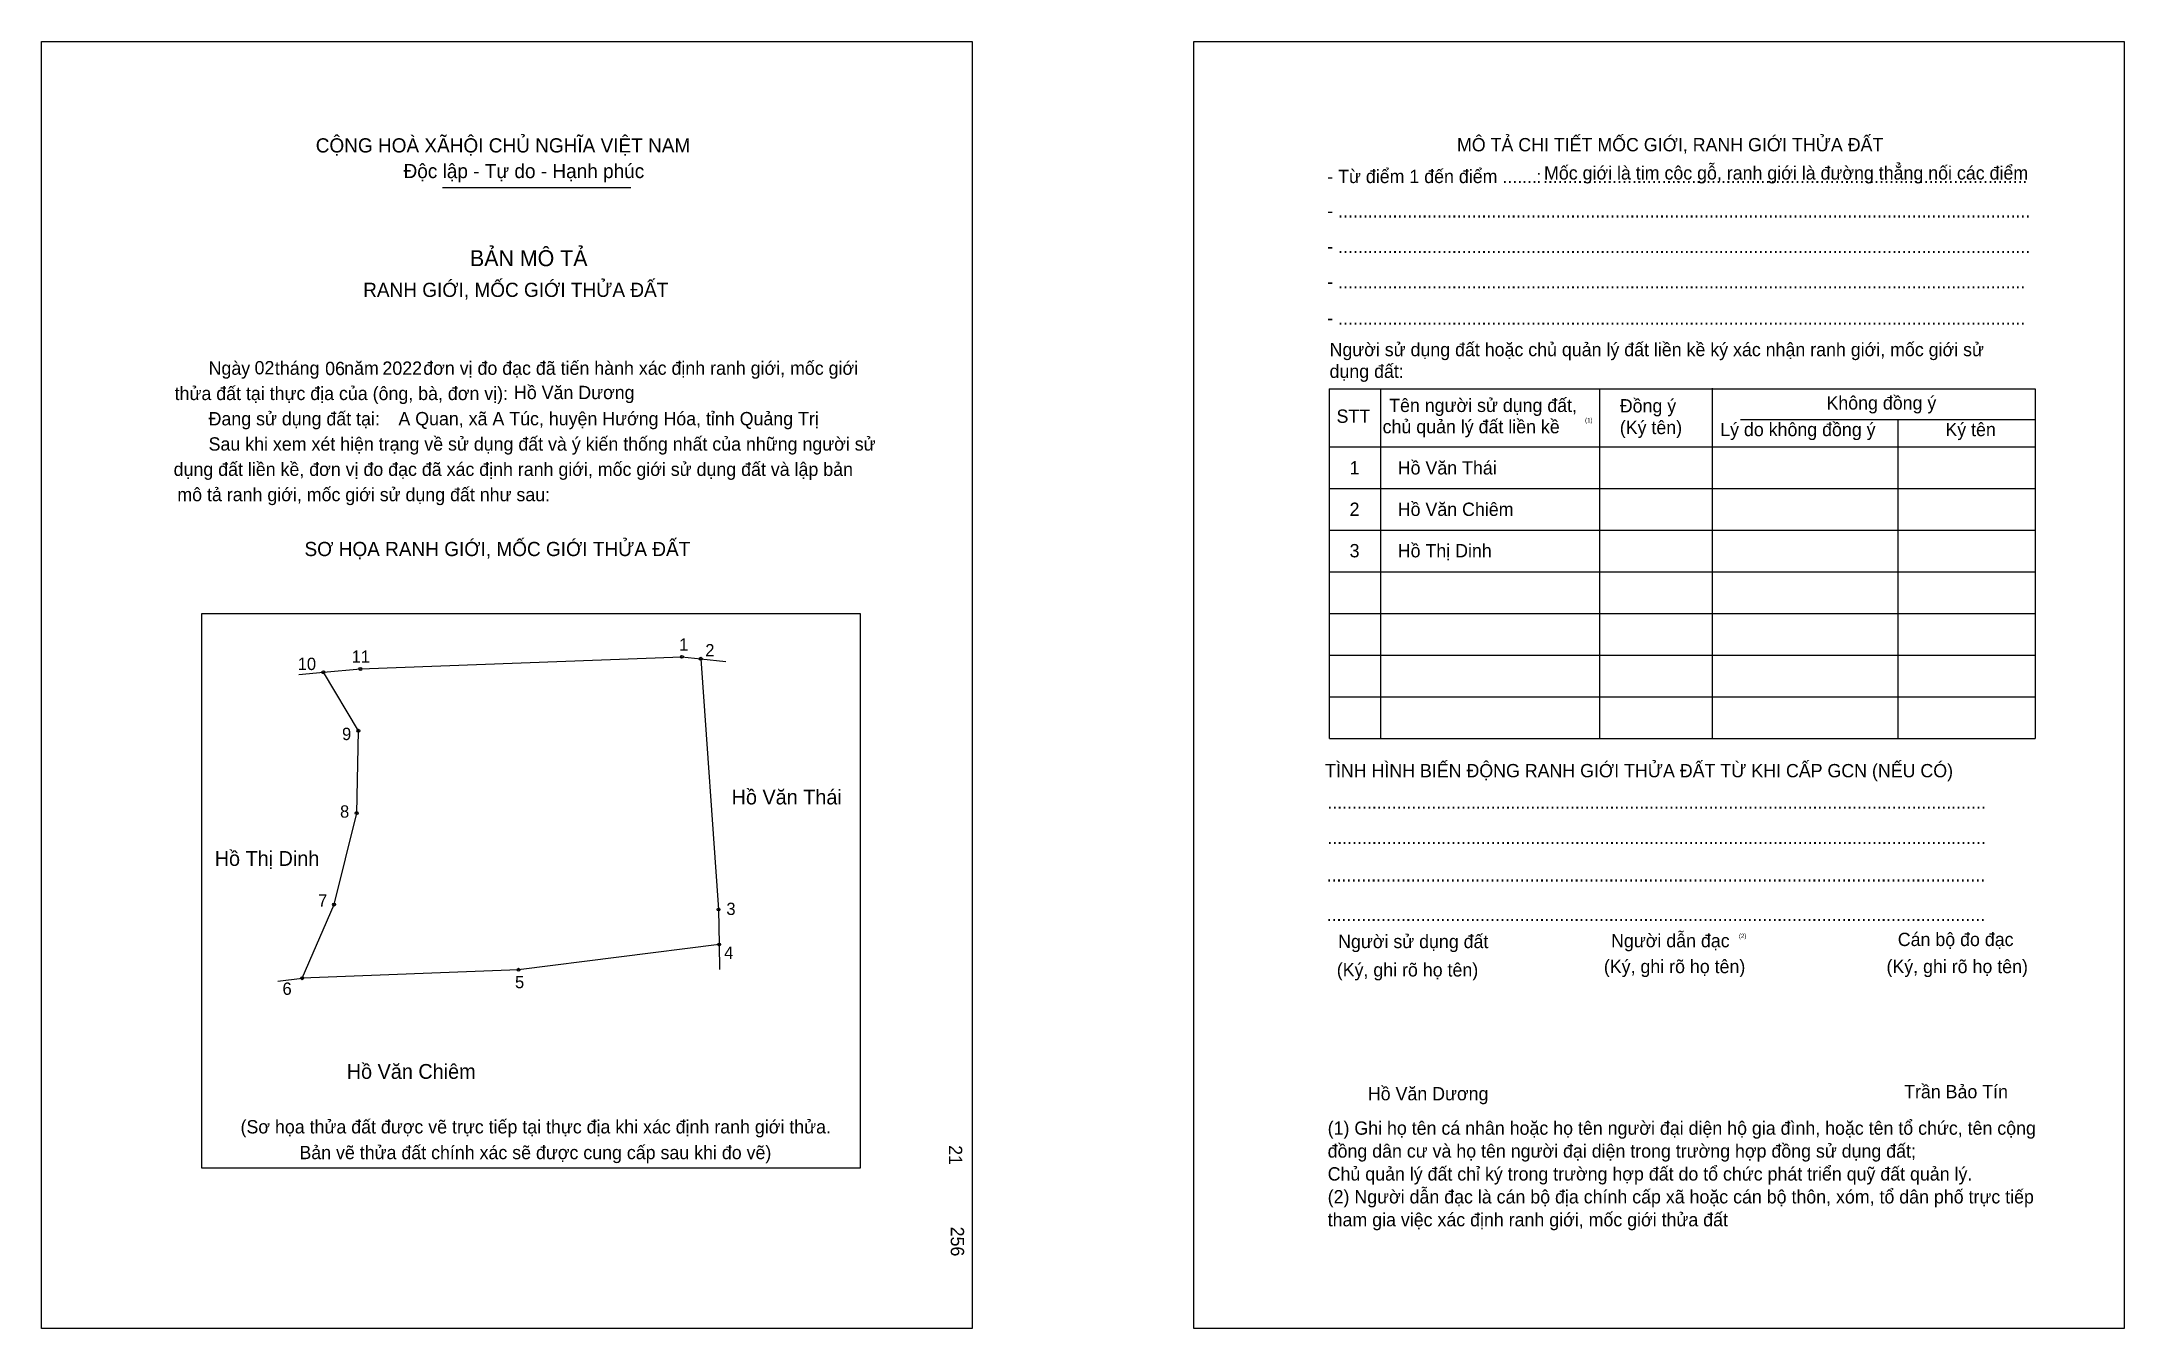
# Model space of a CAD drawing. Extents: x 547755 to 548321, y 1820841 to 1821190.
import ezdxf

# ---------------------------------------------------------------- set-up
doc = ezdxf.new("R2010")
doc.units = 0
for name, color, linetype in [('bmtKhungInTrang1', 7, 'Continuous'), ('bmtKhungInTrang2', 7, 'Continuous'), ('bmtNoiDung', 7, 'Continuous'), ('bmtTemplate', 7, 'Continuous'), ('CanhThua', 7, 'Continuous'), ('MocDinhThua', 7, 'Continuous'), ('RauThua', 7, 'Continuous'), ('SoHieuDinhThua', 7, 'Continuous'), ('TenChuLanCan', 7, 'Continuous')]:
    doc.layers.add(name, color=color, linetype=linetype)

msp = doc.modelspace()

# ---------------------------------------------------------------- linework, layer by layer
at = {"layer": 'bmtKhungInTrang1'}
msp.add_lwpolyline([(547755.13, 1821190.26), (548007.83, 1821190.26), (548007.83, 1820840.75), (547755.13, 1820840.75)], close=True, dxfattribs=at)
at = {"layer": 'bmtKhungInTrang2'}
msp.add_lwpolyline([(548068.09, 1821190.26), (548320.79, 1821190.26), (548320.79, 1820840.75), (548068.09, 1820840.75)], close=True, dxfattribs=at)
at = {"layer": 'bmtTemplate'}
for p, q in [((547864.03, 1821150.65), (547915.13, 1821150.65)), ((548118.79, 1821095.99), (548118.79, 1821000.97)), ((548178.23, 1821095.99), (548178.23, 1821000.97)), ((548208.81, 1821096.11), (548208.81, 1821000.97)), ((548296.6, 1821095.99), (548296.6, 1821000.97)), ((548216.57, 1821087.62), (548296.6, 1821087.62)), ((548104.93, 1821080.16), (548296.6, 1821080.16)), ((548104.93, 1821068.84), (548296.6, 1821068.84)), ((548104.93, 1821057.53), (548296.6, 1821057.53)), ((548104.93, 1821046.22), (548296.6, 1821046.22)), ((548104.93, 1821034.91), (548296.6, 1821034.91)), ((548104.93, 1821023.6), (548296.6, 1821023.6)), ((548104.93, 1821012.29), (548296.6, 1821012.29)), ((548104.93, 1821000.97), (548296.6, 1821000.97))]:
    msp.add_line(p, q, dxfattribs=at)
for points in [[(548104.8, 1821095.99), (548296.6, 1821095.99)], [(548104.8, 1821095.99), (548104.8, 1821000.97)], [(548259.29, 1821087.51), (548259.29, 1821000.97)]]:
    msp.add_lwpolyline(points, dxfattribs=at)
msp.add_lwpolyline([(547798.6, 1820884.28), (547798.6, 1821034.9), (547977.41, 1821034.9), (547977.41, 1820884.28)], close=True, dxfattribs=at)
at = {"layer": 'CanhThua'}
for p, q in [((547831.64, 1821018.96), (547841.71, 1821019.86)), ((547841.16, 1821003.07), (547831.64, 1821018.96)), ((547841.71, 1821019.86), (547929.04, 1821023.16)), ((547929.04, 1821023.16), (547934.14, 1821022.63)), ((547934.14, 1821022.63), (547938.96, 1820954.55)), ((547840.69, 1820980.7), (547841.16, 1821003.07)), ((547834.56, 1820955.85), (547840.69, 1820980.7)), ((547825.88, 1820935.86), (547834.56, 1820955.85)), ((547938.96, 1820954.55), (547939.14, 1820944.99)), ((547939.14, 1820944.99), (547884.64, 1820938.16)), ((547884.64, 1820938.16), (547825.88, 1820935.86))]:
    msp.add_line(p, q, dxfattribs=at)
at = {"layer": 'MocDinhThua'}
for centre in [(547831.64, 1821018.96), (547841.71, 1821019.86), (547929.04, 1821023.16), (547934.14, 1821022.63), (547841.16, 1821003.07), (547840.69, 1820980.7), (547834.56, 1820955.85), (547938.96, 1820954.55), (547939.14, 1820944.99), (547825.88, 1820935.86), (547884.64, 1820938.16)]:
    msp.add_circle(centre, 0.402, dxfattribs=at)
at = {"layer": 'RauThua'}
for p, q in [((547824.99, 1821018.37), (547831.64, 1821018.96)), ((547934.14, 1821022.63), (547940.92, 1821021.92)), ((547939.14, 1820944.99), (547939.27, 1820938.24)), ((547819.26, 1820935.07), (547825.88, 1820935.86))]:
    msp.add_line(p, q, dxfattribs=at)

# ---------------------------------------------------------------- texts
at = {"layer": 'bmtNoiDung'}
for s, height, p in [('02', 3.616, (547812.96, 1821099.89)), ('06', 3.616, (547832.13, 1821099.69)), ('2022', 3.616, (547847.69, 1821099.76)), ('Hồ Văn Dương', 3.6157, (547883.41, 1821093.16)), ('A Quan, xã A Túc, huyện Hướng Hóa, tỉnh Quảng Trị', 3.6157, (547852.03, 1821086.05)), ('1', 3.62, (548110.37, 1821072.69)), ('Hồ Văn Thái ', 3.6157, (548123.45, 1821072.69)), ('2', 3.62, (548110.37, 1821061.43)), ('Hồ Văn Chiêm ', 3.6157, (548123.45, 1821061.43)), ('3', 3.62, (548110.37, 1821050.18)), ('Hồ Thị Dinh ', 3.6157, (548123.45, 1821050.18)), ('Hồ Văn Dương', 3.6157, (548115.33, 1820902.69))]:
    msp.add_text(s, height=height, dxfattribs=at).set_placement(p)
for s, p in [('21', (548001.54, 1820890.5)), ('256', (548002.05, 1820868.37))]:
    msp.add_text(s, height=3.616, rotation=270, dxfattribs=at).set_placement(p)
at = {"layer": 'bmtTemplate'}
for s, height, p in [('CỘNG HOÀ XÃHỘI CHỦ NGHĨA VIỆT NAM', 3.8568, (547829.57, 1821160.16)), ('MÔ TẢ CHI TIẾT MỐC GIỚI, RANH GIỚI THỬA ĐẤT', 3.6143, (548139.54, 1821160.47)), ('Độc lập - Tự do - Hạnh phúc', 3.8568, (547853.42, 1821153.19)), ('- Từ điểm 1 đến điểm .......', 3.6143, (548104.31, 1821151.85)), (':', 3.61, (548161.1, 1821151.85)), ('Mốc giới là tim cộc gỗ, ranh giới là đường thẳng nối các điểm', 3.6143, (548163.18, 1821152.81)), ('..................................................................................................', 3.6143, (548162.88, 1821151.85)), ('- ............................................................................................................................................', 3.61433, (548104.31, 1821142.49)), ('BẢN MÔ TẢ', 4.339, (547871.47, 1821129.28)), ('- ............................................................................................................................................', 3.61433, (548104.31, 1821132.87)), ('RANH GIỚI, MỐC GIỚI THỬA ĐẤT', 3.8568, (547842.46, 1821120.92)), ('- ...........................................................................................................................................', 3.61433, (548104.31, 1821123.26)), ('- ...........................................................................................................................................', 3.61433, (548104.31, 1821113.41)), ('Người sử dụng đất hoặc chủ quản lý đất liền kề ký xác nhận ranh giới, mốc giới sử', 3.6143, (548104.93, 1821104.82)), ('Ngày     tháng     năm         đơn vị đo đạc đã tiến hành xác định ranh giới, mốc giới ', 3.6157, (547800.47, 1821099.77)), ('dụng đất:', 3.614, (548104.93, 1821098.93)), ('thửa đất tại thực địa của (ông, bà, đơn vị):', 3.6157, (547791.25, 1821092.9)), ('Tên người sử dụng đất,', 3.6143, (548121.12, 1821089.66)), ('Đồng ý', 3.614, (548183.76, 1821089.55)), ('Không đồng ý', 3.6143, (548239.89, 1821090.34)), ('Đang sử dụng đất tại:', 3.6157, (547800.47, 1821086.03)), ('STT', 3.614, (548106.82, 1821086.72)), ('chủ quản lý đất liền kề', 3.6143, (548119.35, 1821083.88)), ('(1)', 1.205, (548174.32, 1821086.85)), ('(Ký tên)', 3.614, (548183.76, 1821083.66)), ('Lý do không đồng ý', 3.6143, (548211.03, 1821083.1)), ('Ký tên', 3.614, (548272.19, 1821083.1)), ('Sau khi xem xét hiện trạng về sử dụng đất và ý kiến thống nhất của những người sử ', 3.6157, (547800.47, 1821079.17)), ('dụng đất liền kề, đơn vị đo đạc đã xác định ranh giới, mốc giới sử dụng đất và lập bản', 3.6157, (547790.98, 1821072.3)), ('mô tả ranh giới, mốc giới sử dụng đất như sau:', 3.6157, (547791.98, 1821065.43)), ('SƠ HỌA RANH GIỚI, MỐC GIỚI THỬA ĐẤT', 3.8568, (547826.52, 1821050.52)), ('TÌNH HÌNH BIẾN ĐỘNG RANH GIỚI THỬA ĐẤT TỪ KHI CẤP GCN (NẾU CÓ)', 3.6143, (548103.71, 1820990.43)), ('.....................................................................................................................................', 3.61975, (548104.31, 1820981.92)), ('.....................................................................................................................................', 3.61975, (548104.31, 1820972.3)), ('.....................................................................................................................................', 3.61975, (548104.13, 1820962.12)), ('.....................................................................................................................................', 3.61975, (548104.13, 1820951.38)), ('Người sử dụng đất', 3.6143, (548107.26, 1820944.03)), ('Người dẫn đạc', 3.6143, (548181.39, 1820944.25)), ('(2)', 1.205, (548216.1, 1820946.75)), ('Cán bộ đo đạc', 3.6143, (548259.26, 1820944.59)), ('(Ký, ghi rõ họ tên)', 3.6143, (548106.89, 1820936.33)), ('(Ký, ghi rõ họ tên)', 3.6143, (548179.43, 1820937.24)), ('(Ký, ghi rõ họ tên)', 3.6143, (548256.19, 1820937.24)), ('Trần Bảo Tín', 3.6143, (548260.98, 1820903.23)), ('(Sơ họa thửa đất được vẽ trực tiếp tại thực địa khi xác định ranh giới thửa.', 3.6157, (547809.15, 1820893.69)), ('(1) Ghi họ tên cá nhân hoặc họ tên người đại diện hộ gia đình, hoặc tên tổ chức, tên cộng', 3.6143, (548104.42, 1820893.34)), ('Bản vẽ thửa đất chính xác sẽ được cung cấp sau khi đo vẽ)', 3.6157, (547825.14, 1820886.7)), ('đồng dân cư và họ tên người đại diện trong trường hợp đồng sử dụng đất;', 3.6143, (548104.42, 1820887.12)), ('Chủ quản lý đất chỉ ký trong trường hợp đất do tổ chức phát triển quỹ đất quản lý.', 3.6143, (548104.42, 1820880.9)), ('(2) Người dẫn đạc là cán bộ địa chính cấp xã hoặc cán bộ thôn, xóm, tổ dân phố trực tiếp', 3.6143, (548104.42, 1820874.68)), ('tham gia việc xác định ranh giới, mốc giới thửa đất', 3.6143, (548104.42, 1820868.46))]:
    msp.add_text(s, height=height, dxfattribs=at).set_placement(p)
at = {"layer": 'SoHieuDinhThua'}
for s, height, p in [('11', 3.354, (547839.32, 1821021.53)), ('1', 3.35, (547928.28, 1821024.84)), ('2', 3.35, (547935.37, 1821023.28)), ('10', 3.354, (547824.67, 1821019.57)), ('9', 3.35, (547836.72, 1821000.54)), ('8', 3.35, (547836.17, 1820979.47)), ('7', 3.35, (547830.19, 1820955.25)), ('3', 3.35, (547941.11, 1820953.03)), ('4', 3.35, (547940.49, 1820941.11)), ('6', 3.35, (547820.54, 1820931.34)), ('5', 3.35, (547883.7, 1820933.14))]:
    msp.add_text(s, height=height, dxfattribs=at).set_placement(p)
at = {"layer": 'TenChuLanCan'}
for s, p in [('Hồ Văn Thái', (547942.53, 1820983.06)), ('Hồ Thị Dinh', (547802.13, 1820966.37)), ('Hồ Văn Chiêm', (547838, 1820908.52))]:
    msp.add_text(s, height=4.0249, dxfattribs=at).set_placement(p)

doc.saveas('drawing.dxf')
